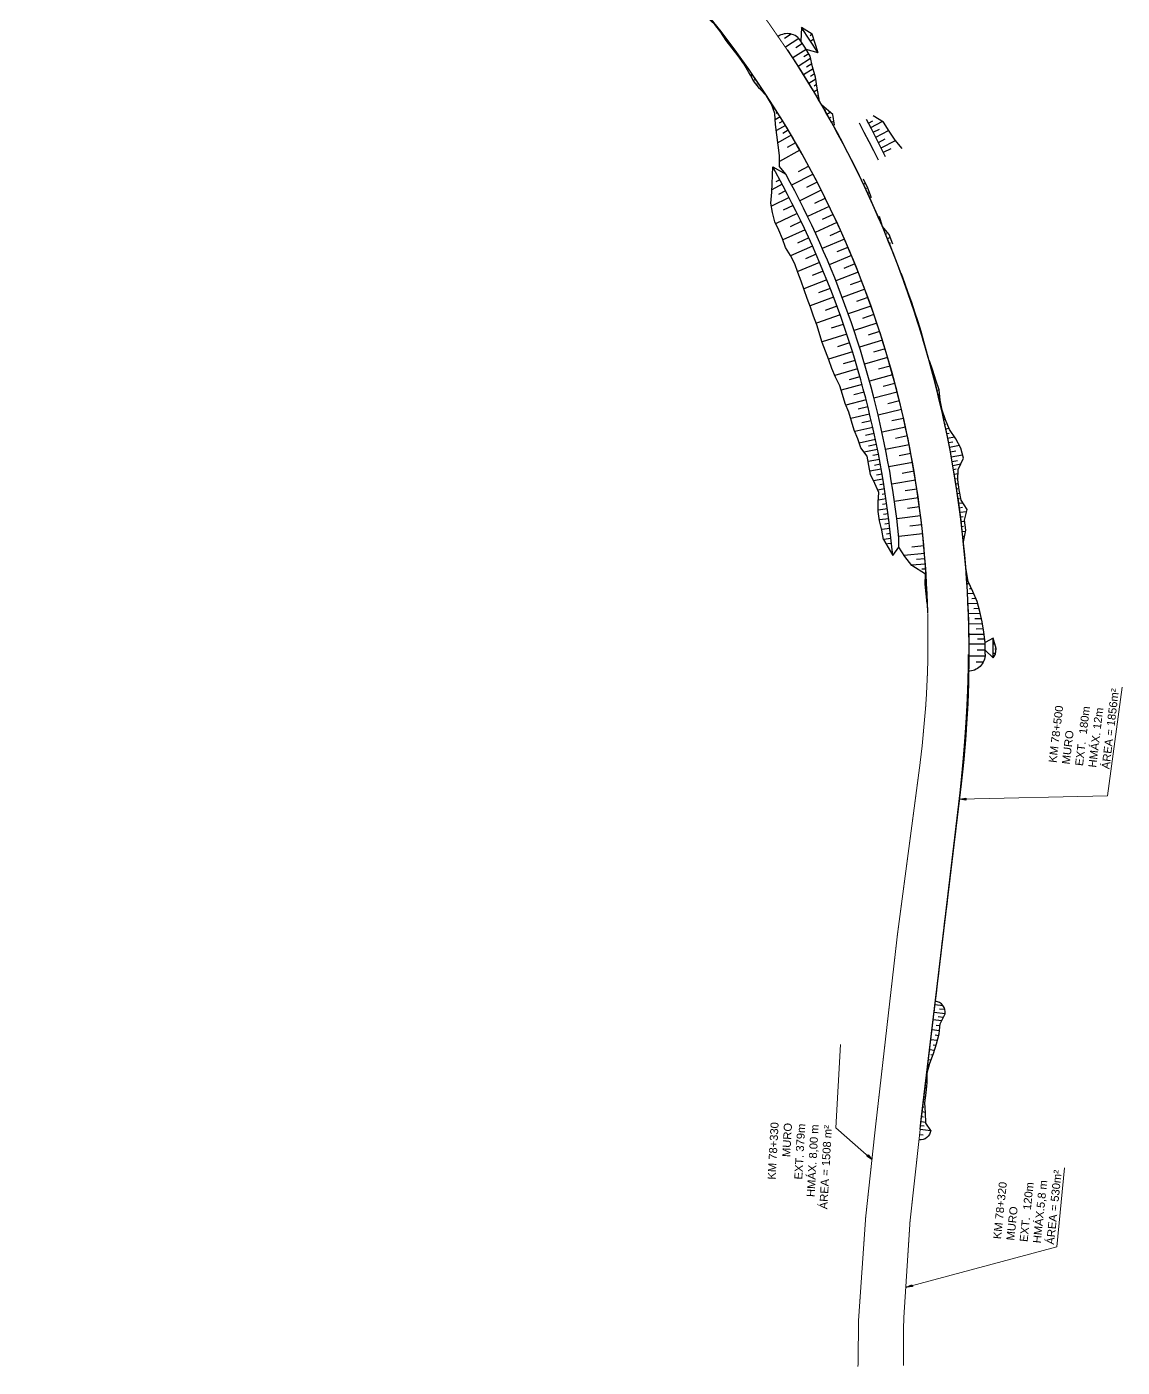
# Model space of a CAD drawing. Header units: metres. Extents: x 288738 to 324331, y 7399322 to 7465117.
# Drawn here: x 300397 to 300945, y 7447832 to 7448502 of the extents above; entities that cross this region are included whole.
import ezdxf

# ---------------------------------------------------------------- set-up
doc = ezdxf.new("R2010")
doc.units = ezdxf.units.M
doc.header["$LTSCALE"] = 10
for name, color, linetype in [('F-HZ-ATERRO-TALUDE', 110, 'Continuous'), ('F-HZ-MUROS', 210, 'Continuous'), ('F-HZ-PIANO-CORTE', 10, 'Continuous'), ('F-HZ-TALUDE', 2, 'Continuous')]:
    doc.layers.add(name, color=color, linetype=linetype)
doc.layers.add('U-HZ-TEXTO-MUROS', color=2, linetype='Continuous', lineweight=0)
doc.styles.add('ARIAL', font='arial.ttf')
doc.styles.add('DIM', font='arial.ttf', dxfattribs={"width": 0.8})
doc.dimstyles.new('U-1_2000', dxfattribs={"dimscale": 2, "dimtxt": 1.5, "dimasz": 0.75, "dimexe": 0.75, "dimexo": 0.75, "dimgap": 0.25, "dimtad": 1, "dimzin": 4, "dimtxsty": 'DIM', "dimblk": 'ARCHTICK', "dimcen": 0.7, "dimdle": 0.75, "dimclrd": 256, "dimclre": 256, "dimclrt": 256, "dimaunit": 1, "dimadec": 3, "dimazin": 2, "dimtfac": 1, "dimtofl": 0, "dimtmove": 0, "dimatfit": 3, "dimldrblk": 'CLOSEDBLANK', "dimfxl": 0, "dimtolj": 1, "dimtzin": 0, "dimlwd": -1, "dimlwe": -1, "dimarcsym": 0})

# ---------------------------------------------------------------- blocks, each defined once
blk = doc.blocks.new('_ArchTick')
at = {"color": 0, "linetype": 'ByBlock', "const_width": 0.15}
blk.add_lwpolyline([(-0.5, -0.5), (0.5, 0.5)], dxfattribs=at)

msp = doc.modelspace()

# ---------------------------------------------------------------- linework, layer by layer
at = {"layer": 'F-HZ-ATERRO-TALUDE', "linetype": 'Continuous', "lineweight": -3}
for p, q in [((300766.848, 7448467.99), (300766.814, 7448467.969)), ((300768.206, 7448465.891), (300768.015, 7448465.772)), ((300769.562, 7448463.791), (300769.393, 7448463.687)), ((300770.899, 7448461.678), (300770.109, 7448461.196)), ((300773.55, 7448457.439), (300771.134, 7448455.997)), ((300772.234, 7448459.564), (300771.576, 7448459.167)), ((300774.863, 7448455.311), (300773.113, 7448454.279)), ((300795.796, 7448460.835), (300796.24, 7448461.091)), ((300796.958, 7448458.792), (300798.579, 7448459.716)), ((300798.108, 7448456.754), (300799.036, 7448457.278)), ((300799.244, 7448454.713), (300800.352, 7448455.331)), ((300817.666, 7448454.335), (300819.864, 7448455.515)), ((300818.841, 7448452.128), (300824.562, 7448455.165)), ((300776.158, 7448453.173), (300771.676, 7448450.556)), ((300779.081, 7448448.275), (300772.471, 7448444.514)), ((300777.628, 7448450.729), (300774.839, 7448449.121)), ((300820.1, 7448449.723), (300823.217, 7448451.358)), ((300821.353, 7448447.315), (300827.78, 7448450.647)), ((300781.278, 7448444.504), (300777.149, 7448442.2)), ((300822.715, 7448444.648), (300826.09, 7448446.375)), ((300824.071, 7448441.978), (300831.2, 7448445.577)), ((300825.184, 7448439.74), (300829.049, 7448441.669)), ((300783.442, 7448440.713), (300773.231, 7448435.127)), ((300789.993, 7448428.742), (300779.318, 7448423.261)), ((300787.869, 7448432.709), (300782.556, 7448429.922)), ((300774.546, 7448423.713), (300769.397, 7448421.037)), ((300773.357, 7448425.913), (300771.43, 7448424.899)), ((300792.081, 7448424.756), (300786.72, 7448422.062)), ((300815.159, 7448423.757), (300816.197, 7448424.252)), ((300816.228, 7448421.503), (300816.735, 7448421.742)), ((300778.001, 7448417.153), (300769.163, 7448412.723)), ((300776.285, 7448420.439), (300772.687, 7448418.602)), ((300794.134, 7448420.751), (300783.365, 7448415.456)), ((300796.15, 7448416.728), (300790.742, 7448414.127)), ((300817.277, 7448419.243), (300818.189, 7448419.668)), ((300818.323, 7448416.981), (300818.722, 7448417.165)), ((300782.031, 7448409.18), (300771.289, 7448404.031)), ((300780.035, 7448413.176), (300775.031, 7448410.723)), ((300798.129, 7448412.687), (300787.27, 7448407.579)), ((300800.068, 7448408.626), (300794.617, 7448406.119)), ((300784.028, 7448405.087), (300778.598, 7448402.544)), ((300801.971, 7448404.548), (300791.026, 7448399.63)), ((300823.383, 7448405.581), (300823.76, 7448405.744)), ((300824.366, 7448403.293), (300824.462, 7448403.334)), ((300825.308, 7448401.056), (300825.909, 7448401.309)), ((300785.986, 7448400.975), (300774.942, 7448395.925)), ((300787.884, 7448396.892), (300782.19, 7448394.349)), ((300805.666, 7448396.342), (300794.637, 7448391.614)), ((300803.837, 7448400.453), (300798.343, 7448398.041)), ((300826.233, 7448398.844), (300826.855, 7448399.103)), ((300827.166, 7448396.578), (300828.617, 7448397.174)), ((300828.106, 7448394.272), (300828.785, 7448394.547)), ((300789.744, 7448392.791), (300778.736, 7448387.993)), ((300791.543, 7448388.719), (300786.173, 7448386.435)), ((300809.212, 7448388.07), (300798.103, 7448383.534)), ((300807.458, 7448392.214), (300801.923, 7448389.898)), ((300793.303, 7448384.63), (300782.339, 7448380.08)), ((300810.929, 7448383.911), (300805.355, 7448381.691)), ((300796.853, 7448376.053), (300785.336, 7448371.521)), ((300795.099, 7448380.35), (300789.505, 7448378.089)), ((300812.608, 7448379.736), (300801.422, 7448375.392)), ((300814.25, 7448375.546), (300808.638, 7448373.423)), ((300798.589, 7448371.678), (300792.749, 7448369.443)), ((300815.854, 7448371.342), (300804.594, 7448367.193)), ((300800.283, 7448367.287), (300788.519, 7448362.91)), ((300801.939, 7448362.861), (300796.003, 7448360.716)), ((300818.948, 7448362.89), (300807.618, 7448358.937)), ((300817.42, 7448367.123), (300811.772, 7448365.097)), ((300803.552, 7448358.419), (300791.661, 7448354.247)), ((300821.881, 7448354.382), (300810.485, 7448350.625)), ((300820.434, 7448358.643), (300814.752, 7448356.715)), ((300806.903, 7448348.731), (300794.543, 7448344.923)), ((300805.128, 7448353.694), (300799.062, 7448351.763)), ((300823.29, 7448350.108), (300817.576, 7448348.279)), ((300808.295, 7448344.488), (300802.229, 7448342.557)), ((300824.66, 7448345.822), (300813.2, 7448342.263)), ((300825.992, 7448341.524), (300820.247, 7448339.794)), ((300809.724, 7448339.993), (300797.704, 7448336.29)), ((300811.035, 7448335.725), (300805.137, 7448333.965)), ((300827.285, 7448337.213), (300815.765, 7448333.853)), ((300848.165, 7448335.19), (300848.252, 7448335.214)), ((300812.306, 7448331.445), (300800.866, 7448328.141)), ((300813.431, 7448327.524), (300808.015, 7448326.008)), ((300829.754, 7448328.559), (300818.177, 7448325.399)), ((300828.539, 7448332.892), (300822.764, 7448331.262)), ((300848.82, 7448332.788), (300848.966, 7448332.827)), ((300849.473, 7448330.386), (300849.966, 7448330.517)), ((300850.107, 7448327.971), (300850.379, 7448328.042)), ((300814.524, 7448323.595), (300804.026, 7448320.746)), ((300830.929, 7448324.215), (300825.128, 7448322.685)), ((300850.74, 7448325.556), (300851.34, 7448325.71)), ((300851.348, 7448323.149), (300851.777, 7448323.257)), ((300851.956, 7448320.744), (300853.071, 7448321.019)), ((300816.545, 7448315.974), (300806.358, 7448313.38)), ((300815.55, 7448319.788), (300810.354, 7448318.422)), ((300832.066, 7448319.861), (300820.437, 7448316.902)), ((300833.163, 7448315.497), (300827.336, 7448314.068)), ((300852.539, 7448318.344), (300852.938, 7448318.44)), ((300853.123, 7448315.941), (300853.576, 7448316.048)), ((300818.3, 7448308.893), (300808.84, 7448306.63)), ((300817.439, 7448312.437), (300812.59, 7448311.24)), ((300834.221, 7448311.123), (300822.542, 7448308.366)), ((300853.691, 7448313.513), (300853.849, 7448313.549)), ((300854.257, 7448311.082), (300854.458, 7448311.127)), ((300854.801, 7448308.659), (300855.022, 7448308.708)), ((300819.867, 7448302.157), (300810.869, 7448300.134)), ((300819.094, 7448305.527), (300814.46, 7448304.452)), ((300836.211, 7448302.346), (300824.486, 7448299.791)), ((300835.236, 7448306.739), (300829.385, 7448305.411)), ((300855.34, 7448306.241), (300856.081, 7448306.402)), ((300855.858, 7448303.835), (300856.429, 7448303.956)), ((300856.37, 7448301.435), (300857.939, 7448301.761)), ((300821.186, 7448296.087), (300813.085, 7448294.371)), ((300820.537, 7448299.124), (300816.3, 7448298.199)), ((300837.146, 7448297.945), (300831.273, 7448296.718)), ((300856.842, 7448299.148), (300858.037, 7448299.391)), ((300857.298, 7448296.909), (300860.65, 7448297.576)), ((300857.751, 7448294.629), (300859.852, 7448295.038)), ((300822.209, 7448291.114), (300815.572, 7448289.778)), ((300821.71, 7448293.603), (300817.788, 7448292.793)), ((300822.697, 7448288.662), (300819.907, 7448288.115)), ((300838.042, 7448293.535), (300826.275, 7448291.183)), ((300838.897, 7448289.117), (300833.004, 7448287.992)), ((300858.201, 7448292.309), (300863.144, 7448293.248)), ((300858.65, 7448289.955), (300861.392, 7448290.463)), ((300859.098, 7448287.528), (300864.755, 7448288.55)), ((300823.164, 7448286.206), (300817.552, 7448285.134)), ((300824.069, 7448281.289), (300818.448, 7448280.273)), ((300823.626, 7448283.749), (300820.809, 7448283.226)), ((300839.713, 7448284.692), (300827.907, 7448282.544)), ((300859.516, 7448285.23), (300862.199, 7448285.703)), ((300859.864, 7448283.237), (300863.811, 7448283.917)), ((300860.214, 7448281.234), (300861.476, 7448281.446)), ((300824.922, 7448276.362), (300820.194, 7448275.556)), ((300824.504, 7448278.827), (300821.803, 7448278.353)), ((300825.33, 7448273.896), (300823.313, 7448273.562)), ((300841.225, 7448275.82), (300829.383, 7448273.876)), ((300840.489, 7448280.259), (300834.577, 7448279.236)), ((300860.604, 7448278.903), (300862.489, 7448279.212)), ((300861.004, 7448276.478), (300861.737, 7448276.595)), ((300861.393, 7448274.026), (300862.69, 7448274.226)), ((300825.724, 7448271.427), (300822.413, 7448270.896)), ((300826.105, 7448268.956), (300824.488, 7448268.705)), ((300841.921, 7448271.374), (300835.992, 7448270.454)), ((300861.776, 7448271.562), (300862.392, 7448271.654)), ((300862.144, 7448269.096), (300863.414, 7448269.281)), ((300827.173, 7448261.533), (300822.559, 7448260.886)), ((300826.474, 7448266.484), (300822.693, 7448265.916)), ((300826.828, 7448264.009), (300824.713, 7448263.702)), ((300842.576, 7448266.922), (300830.703, 7448265.184)), ((300843.192, 7448262.464), (300837.248, 7448261.647)), ((300862.505, 7448266.631), (300863.184, 7448266.726)), ((300862.832, 7448264.3), (300864.862, 7448264.576)), ((300863.139, 7448262.058), (300864.666, 7448262.259)), ((300827.82, 7448256.575), (300823.209, 7448255.976)), ((300827.5, 7448259.054), (300825.161, 7448258.738)), ((300828.12, 7448254.093), (300825.94, 7448253.821)), ((300843.767, 7448258.001), (300831.866, 7448256.469)), ((300863.44, 7448259.796), (300866.812, 7448260.225)), ((300863.734, 7448257.484), (300864.986, 7448257.638)), ((300864.028, 7448255.136), (300865.834, 7448255.35)), ((300828.416, 7448251.611), (300824.352, 7448251.123)), ((300828.689, 7448249.125), (300826.734, 7448248.901)), ((300844.79, 7448249.06), (300832.864, 7448247.734)), ((300844.3, 7448253.533), (300838.342, 7448252.818)), ((300864.32, 7448252.662), (300865.236, 7448252.766)), ((300864.606, 7448250.206), (300866.347, 7448250.396)), ((300864.861, 7448247.852), (300865.341, 7448247.902)), ((300828.984, 7448246.643), (300825.209, 7448246.19)), ((300829.233, 7448244.155), (300827.278, 7448243.93)), ((300845.399, 7448242.927), (300839.353, 7448242.327)), ((300865.117, 7448245.491), (300865.294, 7448245.509)), ((300845.737, 7448239.132), (300835.621, 7448238.203)), ((300846.155, 7448233.91), (300839.193, 7448233.341)), ((300845.949, 7448236.521), (300841.666, 7448236.15)), ((300846.33, 7448231.416), (300844.431, 7448231.27)), ((300846.502, 7448228.922), (300846.035, 7448228.888)), ((300846.798, 7448223.931), (300846.129, 7448223.889)), ((300846.651, 7448226.426), (300846.394, 7448226.409)), ((300846.921, 7448221.434), (300846.633, 7448221.417)), ((300847.043, 7448218.937), (300846.561, 7448218.911)), ((300847.142, 7448216.438), (300846.987, 7448216.431)), ((300846.051, 7447972.519), (300846.424, 7447972.474)), ((300845.458, 7447967.556), (300845.868, 7447967.507)), ((300845.754, 7447970.038), (300846.592, 7447969.938)), ((300844.578, 7447960.197), (300846.248, 7447959.997)), ((300844.869, 7447962.632), (300845.464, 7447962.561)), ((300845.161, 7447965.074), (300845.947, 7447964.98)), ((300843.75, 7447953.271), (300845.595, 7447953.05)), ((300843.99, 7447955.278), (300846.332, 7447954.998)), ((300844.284, 7447957.74), (300845.295, 7447957.619)), ((300843.279, 7447948.789), (300845.123, 7447948.569)), ((300843.524, 7447951.377), (300848.819, 7447950.745))]:
    msp.add_line(p, q, dxfattribs=at)
at = {"layer": 'F-HZ-MUROS', "linetype": 'Continuous', "lineweight": -3, "const_width": 0.5}
for points in [[(300777.12, 7448490.872, 0.0236696), (300746.824, 7448531.972), (300744.755, 7448534.502), (300742.662, 7448537.03), (300740.557, 7448539.544), (300738.439, 7448542.046), (300736.309, 7448544.534), (300734.167, 7448547.011), (300732.015, 7448549.475), (300729.852, 7448551.928), (300727.68, 7448554.37), (300725.498, 7448556.8), (300723.307, 7448559.221), (300721.109, 7448561.631), (300718.902, 7448564.032), (300716.689, 7448566.423), (300714.468, 7448568.806), (300712.242, 7448571.181), (300710.01, 7448573.547), (300707.772, 7448575.906), (300707.493, 7448576.199)], [(300850.506, 7448009.787), (300858.642, 7448077.854), (300859.025, 7448081.057), (300859.407, 7448084.262), (300859.789, 7448087.469), (300860.168, 7448090.678), (300860.546, 7448093.89), (300860.921, 7448097.108), (300861.292, 7448100.325), (300861.658, 7448103.544), (300862.02, 7448106.765), (300862.377, 7448109.989), (300862.727, 7448113.216), (300863.07, 7448116.445), (300863.406, 7448119.677), (300863.734, 7448122.911), (300864.054, 7448126.148), (300864.364, 7448129.388), (300864.664, 7448132.631), (300864.953, 7448135.876), (300865.231, 7448139.125), (300865.497, 7448142.376), (300865.75, 7448145.63), (300865.99, 7448148.887), (300866.216, 7448152.147), (300866.428, 7448155.41), (300866.624, 7448158.676), (300866.805, 7448161.944), (300866.968, 7448165.215), (300867.115, 7448168.489), (300867.244, 7448171.765), (300867.354, 7448175.044), (300867.444, 7448178.311, 0.0048414), (300867.6, 7448188.758, 0.0048414)]]:
    msp.add_lwpolyline(points, format="xyb", dxfattribs=at)
at = {"layer": 'F-HZ-MUROS', "linetype": 'Continuous', "lineweight": -3}
msp.add_lwpolyline([(300812.469, 7447832.687, 0.5, 0.5, 0), (300812.799, 7447856.662, 0.5, 0.5, 0), (300816.321, 7447907.42, 0.5, 0.5, 0), (300821.019, 7447950.777, 0.5, 0.5, 0), (300832.186, 7448048.642, 0.5, 0.5, 0), (300834.648, 7448067.239, 0.5, 0.5, 0), (300839.813, 7448106.261, 0.5, 0.5, 0), (300843.383, 7448133.287, 0.5, 0.5, 0), (300844.559, 7448143.094, 0.5, 0.5, 0), (300846.319, 7448162.708, 0.5, 0.5, 0), (300846.673, 7448168.231, 0.5, 0.5, 0), (300847.222, 7448179.855, 0.5, 0.5, 0), (300847.456, 7448188.944, 0.5, 0.5, 0), (300847.425, 7448194.523, 0.5, 0.5, 0), (300847.378, 7448209.115, 0, 0, 0)], format="xyseb", dxfattribs=at)
at = {"layer": 'F-HZ-MUROS', "linetype": 'Continuous', "lineweight": -3, "const_width": 0.5}
msp.add_lwpolyline([(300835.225, 7447833.22), (300835.312, 7447856.085), (300838.485, 7447905.313), (300843.563, 7447951.373)], dxfattribs=at)
at = {"layer": 'F-HZ-PIANO-CORTE'}
for p, q in [((300743.019, 7448500.8), (300743.15, 7448500.898)), ((300744.492, 7448498.782), (300744.812, 7448499.018)), ((300745.896, 7448496.713), (300746.114, 7448496.872)), ((300747.366, 7448494.693), (300747.842, 7448495.037)), ((300779.06, 7448498.801), (300775.725, 7448496.592)), ((300782.882, 7448496.655), (300776.222, 7448492.222)), ((300789.537, 7448498.691), (300788.493, 7448497.996)), ((300790.352, 7448496.22), (300788.82, 7448495.21)), ((300748.904, 7448492.722), (300749.124, 7448492.879)), ((300750.447, 7448490.755), (300750.832, 7448491.028)), ((300751.993, 7448488.79), (300752.152, 7448488.902)), ((300786.579, 7448491.191), (300779.88, 7448486.945)), ((300784.748, 7448494.124), (300781.414, 7448491.915)), ((300787.835, 7448488.997), (300785.414, 7448487.462)), ((300753.444, 7448486.757), (300753.78, 7448486.99)), ((300754.828, 7448484.675), (300755.034, 7448484.816)), ((300756.14, 7448482.547), (300756.688, 7448482.92)), ((300788.794, 7448486.613), (300782.627, 7448482.665)), ((300789.409, 7448484.003), (300786.686, 7448482.277)), ((300757.409, 7448480.394), (300757.768, 7448480.635)), ((300758.713, 7448478.261), (300759.559, 7448478.824)), ((300758.949, 7448477.822), (300759.395, 7448478.118)), ((300760.132, 7448475.619), (300761.255, 7448476.358)), ((300790.065, 7448481.429), (300785.29, 7448478.433)), ((300791.373, 7448476.303), (300787.914, 7448474.177)), ((300790.779, 7448478.899), (300788.693, 7448477.603)), ((300761.633, 7448473.624), (300762.144, 7448473.956)), ((300763.166, 7448471.649), (300764.052, 7448472.219)), ((300791.778, 7448473.601), (300790.494, 7448472.82)), ((300792.209, 7448470.926), (300790.499, 7448469.897)), ((300792.691, 7448468.292), (300792.233, 7448468.02)), ((300834.7, 7448377.568), (300834.631, 7448377.543)), ((300835.578, 7448375.226), (300835.419, 7448375.169)), ((300836.431, 7448372.875), (300836.347, 7448372.845)), ((300837.266, 7448370.518), (300837.097, 7448370.459)), ((300838.097, 7448368.159), (300838.008, 7448368.129)), ((300838.924, 7448365.799), (300838.732, 7448365.734)), ((300839.742, 7448363.436), (300839.637, 7448363.401)), ((300840.551, 7448361.069), (300840.324, 7448360.994)), ((300841.332, 7448358.693), (300841.218, 7448358.656)), ((300842.084, 7448356.308), (300841.873, 7448356.24)), ((300842.826, 7448353.919), (300842.729, 7448353.889)), ((300843.557, 7448351.527), (300843.378, 7448351.472)), ((300844.256, 7448349.126), (300844.186, 7448349.105)), ((300844.911, 7448346.712), (300844.839, 7448346.69)), ((300845.583, 7448344.303), (300845.569, 7448344.299)), ((300846.284, 7448341.903), (300846.257, 7448341.896)), ((300866.902, 7448228.943), (300866.576, 7448228.92)), ((300868.134, 7448224.005), (300866.917, 7448223.932)), ((300867.338, 7448226.464), (300867.045, 7448226.445)), ((300869.283, 7448221.559), (300868.177, 7448221.498)), ((300870.389, 7448219.102), (300867.214, 7448218.941)), ((300872.344, 7448214.149), (300867.464, 7448213.947)), ((300871.443, 7448216.633), (300869.393, 7448216.538)), ((300873.657, 7448209.144), (300867.669, 7448208.951)), ((300873.041, 7448211.65), (300870.306, 7448211.55)), ((300874.653, 7448203.991), (300867.831, 7448203.836)), ((300874.16, 7448206.569), (300870.957, 7448206.482)), ((300875.12, 7448201.467), (300871.506, 7448201.402)), ((300875.544, 7448198.75), (300867.946, 7448198.719)), ((300876.011, 7448193.871), (300868.011, 7448193.838)), ((300875.814, 7448196.392), (300872.199, 7448196.327)), ((300880.926, 7448193.78), (300880.011, 7448193.776)), ((300875.988, 7448187.871), (300867.988, 7448187.838)), ((300876.027, 7448190.911), (300872.027, 7448190.913)), ((300881.185, 7448189.14), (300880.035, 7448189.136)), ((300881.488, 7448191.276), (300880.858, 7448191.276)), ((300875.106, 7448184.91), (300871.625, 7448184.911)), ((300855.017, 7448013.1), (300850.96, 7448013.585)), ((300854.21, 7448005.491), (300850.052, 7448005.989)), ((300856.063, 7448009.122), (300850.506, 7448009.787)), ((300855.044, 7448007.188), (300852.529, 7448007.489)), ((300855.909, 7448011.246), (300853.265, 7448011.467)), ((300853.182, 7448000.579), (300849.458, 7448001.024)), ((300853.395, 7448003.071), (300851.575, 7448003.289)), ((300852.114, 7447995.671), (300848.865, 7447996.059)), ((300851.412, 7447993.237), (300849.99, 7447993.407)), ((300852.795, 7447998.107), (300850.978, 7447998.324)), ((300848.974, 7447985.975), (300847.678, 7447986.13)), ((300850.673, 7447990.807), (300848.271, 7447991.095)), ((300849.874, 7447988.385), (300848.925, 7447988.499)), ((300847.498, 7447981.116), (300847.084, 7447981.165)), ((300848.162, 7447983.554), (300847.771, 7447983.601))]:
    msp.add_line(p, q, dxfattribs=at)
at = {"layer": 'F-HZ-TALUDE', "linetype": 'Continuous', "lineweight": -3}
for p, q in [((300792.571, 7448489.492), (300784.284, 7448502.123)), ((300785.94, 7448492.308), (300783.945, 7448495.349)), ((300792.571, 7448489.492), (300789.513, 7448498.764))]:
    msp.add_line(p, q, dxfattribs=at)
for points in [[(300847.375, 7448209.282, 0.1903283), (300705.521, 7448544.151), (300396.991, 7448858.002)], [(300777.255, 7448490.961, 0.0000054), (300777.248, 7448490.971, 0.0000054)], [(300843.524, 7447951.377), (300843.732, 7447953.115), (300844.114, 7447956.316), (300864.165, 7448124.06, 0.1776128), (300777.255, 7448490.961, 0.1776128)]]:
    msp.add_lwpolyline(points, format="xyb", dxfattribs=at)
for points in [[(300759.559, 7448478.824), (300758.602, 7448480.203), (300755.786, 7448484.2), (300752.931, 7448488.169), (300750.038, 7448492.109), (300747.106, 7448496.019), (300744.137, 7448499.9), (300741.129, 7448503.75), (300738.085, 7448507.57), (300735.003, 7448511.358), (300731.885, 7448515.116), (300728.731, 7448518.842), (300725.538, 7448522.539), (300722.305, 7448526.208), (300719.032, 7448529.849), (300715.72, 7448533.462), (300712.368, 7448537.046), (300708.977, 7448540.6), (300705.547, 7448544.125), (300426.627, 7448827.855)], [(300763.237, 7448471.557), (300760.236, 7448475.426), (300758.713, 7448478.261), (300757.827, 7448479.683), (300755.344, 7448483.898), (300752.641, 7448487.966), (300749.617, 7448491.809), (300746.611, 7448495.659), (300743.868, 7448499.701), (300740.885, 7448503.565), (300737.23, 7448506.911), (300729.823, 7448507.287), (300726.436, 7448510.75), (300723.242, 7448514.359), (300720.19, 7448518.09), (300716.955, 7448521.679), (300713.803, 7448525.348), (300710.663, 7448529.041), (300707.77, 7448532.967), (300704.973, 7448537), (300702.492, 7448541.343), (300699.523, 7448545.266), (300697.45, 7448550.042)], [(300818.49, 7448416.621), (300816.352, 7448421.241), (300814.172, 7448425.84), (300811.949, 7448430.419), (300809.683, 7448434.978), (300807.375, 7448439.515), (300805.025, 7448444.03), (300802.634, 7448448.524), (300800.2, 7448452.995), (300797.725, 7448457.444), (300795.208, 7448461.869), (300792.65, 7448466.271), (300790.052, 7448470.65), (300787.413, 7448475.004), (300784.733, 7448479.333), (300782.013, 7448483.637), (300779.253, 7448487.916), (300777.418, 7448490.713), (300777.251, 7448490.966)], [(300777.418, 7448490.713), (300777.254, 7448490.961)], [(300793.248, 7448465.243), (300792.04, 7448471.851), (300791.216, 7448477.351), (300789.762, 7448482.502), (300788.51, 7448487.817)], [(300847.367, 7448209.553), (300847.231, 7448214.152), (300847.039, 7448219.051), (300846.797, 7448223.948), (300846.508, 7448228.842), (300846.169, 7448233.734), (300845.783, 7448238.622), (300845.347, 7448243.507), (300844.864, 7448248.388), (300844.332, 7448253.263), (300843.752, 7448258.134), (300843.123, 7448262.998), (300842.446, 7448267.856), (300841.721, 7448272.708), (300840.949, 7448277.552), (300840.128, 7448282.389), (300839.259, 7448287.217), (300838.342, 7448292.036), (300837.378, 7448296.847), (300836.366, 7448301.647), (300835.306, 7448306.437), (300834.199, 7448311.217), (300833.045, 7448315.985), (300831.844, 7448320.741), (300830.595, 7448325.486), (300829.3, 7448330.217), (300827.957, 7448334.936), (300826.568, 7448339.64), (300825.133, 7448344.331), (300823.651, 7448349.007), (300822.123, 7448353.668), (300820.549, 7448358.313), (300818.929, 7448362.943), (300817.264, 7448367.556), (300815.552, 7448372.151), (300813.796, 7448376.73), (300811.994, 7448381.29), (300810.148, 7448385.832), (300808.256, 7448390.356), (300806.32, 7448394.859), (300804.34, 7448399.344), (300802.316, 7448403.808), (300800.248, 7448408.251), (300798.135, 7448412.673), (300795.98, 7448417.074), (300793.781, 7448421.453), (300791.54, 7448425.809), (300789.255, 7448430.142), (300786.928, 7448434.452), (300784.559, 7448438.738), (300782.148, 7448443.001), (300779.695, 7448447.238), (300777.201, 7448451.451), (300774.665, 7448455.638), (300772.088, 7448459.799), (300769.471, 7448463.934), (300766.814, 7448468.042), (300764.116, 7448472.123), (300761.379, 7448476.177), (300759.559, 7448478.824)], [(300773.236, 7448432.608), (300773.225, 7448438.06), (300772.649, 7448443.25), (300771.926, 7448448.399), (300771.316, 7448453.658), (300770.894, 7448459.077), (300769.165, 7448463.745), (300766.75, 7448468.002)], [(300800.677, 7448453.26), (300799.832, 7448458.637), (300794.339, 7448463.364)], [(300826.296, 7448437.501), (300823.963, 7448442.194), (300821.587, 7448446.866), (300819.167, 7448451.515), (300816.704, 7448456.142)], [(300834.632, 7448441.615), (300831.034, 7448445.768), (300828.05, 7448450.209), (300825.258, 7448454.739), (300820.027, 7448457.941)], [(300822.71, 7448435.731), (300820.393, 7448440.39), (300818.034, 7448445.028), (300815.632, 7448449.644), (300813.186, 7448454.237)], [(300791.931, 7448353.519), (300790.317, 7448357.863), (300788.774, 7448362.233), (300787.144, 7448366.571), (300785.532, 7448370.917), (300784.094, 7448375.335), (300782.485, 7448379.688), (300780.863, 7448384.04), (300778.656, 7448388.14), (300776.287, 7448392.16), (300774.723, 7448396.539), (300772.824, 7448400.769), (300770.85, 7448404.964), (300769.705, 7448409.569), (300768.882, 7448414.359), (300769.353, 7448419.847), (300769.824, 7448432.45)], [(300829.889, 7448238.106), (300828.445, 7448251.366), (300827.883, 7448256.086), (300827.275, 7448260.801), (300826.619, 7448265.51), (300825.917, 7448270.213), (300825.169, 7448274.908), (300824.373, 7448279.596), (300823.532, 7448284.275), (300822.643, 7448288.946), (300821.709, 7448293.609), (300820.728, 7448298.261), (300819.701, 7448302.904), (300818.628, 7448307.537), (300817.509, 7448312.158), (300816.345, 7448316.768), (300815.134, 7448321.366), (300813.878, 7448325.952), (300812.577, 7448330.526), (300811.23, 7448335.085), (300809.839, 7448339.632), (300808.402, 7448344.164), (300806.92, 7448348.681), (300805.394, 7448353.183), (300803.823, 7448357.67), (300802.208, 7448362.14), (300800.549, 7448366.594), (300798.845, 7448371.031), (300797.098, 7448375.451), (300795.307, 7448379.853), (300793.473, 7448384.236), (300791.595, 7448388.601), (300789.675, 7448392.947), (300787.711, 7448397.273), (300785.705, 7448401.578), (300783.657, 7448405.864), (300781.566, 7448410.128), (300779.434, 7448414.371), (300777.26, 7448418.592), (300775.044, 7448422.791), (300769.824, 7448432.45)], [(300832.936, 7448247.077), (300832.416, 7448251.84), (300831.85, 7448256.598), (300831.237, 7448261.351), (300830.576, 7448266.097), (300829.868, 7448270.836), (300829.114, 7448275.569), (300828.312, 7448280.294), (300827.463, 7448285.011), (300826.568, 7448289.719), (300825.626, 7448294.418), (300824.637, 7448299.108), (300823.602, 7448303.787), (300822.521, 7448308.457), (300821.393, 7448313.115), (300820.219, 7448317.761), (300818.999, 7448322.396), (300817.734, 7448327.019), (300816.422, 7448331.628), (300815.065, 7448336.224), (300813.662, 7448340.806), (300812.214, 7448345.374), (300810.721, 7448349.928), (300809.183, 7448354.466), (300807.6, 7448358.988), (300805.972, 7448363.494), (300804.299, 7448367.983), (300802.583, 7448372.456), (300800.822, 7448376.911), (300799.017, 7448381.348), (300797.169, 7448385.766), (300795.277, 7448390.166), (300793.341, 7448394.546), (300791.362, 7448398.906), (300789.341, 7448403.246), (300787.277, 7448407.566), (300785.17, 7448411.864), (300783.021, 7448416.141), (300780.83, 7448420.396), (300778.597, 7448424.629), (300776.322, 7448428.839)], [(300819.27, 7448416.979), (300817.365, 7448421.717), (300815.231, 7448426.351)], [(300845.29, 7448345.2), (300843.816, 7448350.072), (300842.296, 7448354.929), (300840.731, 7448359.772), (300839.122, 7448364.601), (300837.467, 7448369.414), (300835.768, 7448374.211), (300834.024, 7448378.993), (300832.236, 7448383.758), (300830.404, 7448388.506), (300828.527, 7448393.238), (300826.607, 7448397.951), (300824.643, 7448402.647), (300822.635, 7448407.324), (300820.584, 7448411.982), (300818.49, 7448416.621)], [(300829.845, 7448393.768), (300828.112, 7448398.574), (300824.784, 7448402.707), (300823.151, 7448407.549)], [(300846.746, 7448340.323), (300845.319, 7448345.209), (300843.986, 7448350.124), (300842.498, 7448354.993), (300840.968, 7448359.85), (300839.32, 7448364.668), (300837.637, 7448369.473), (300835.936, 7448374.272), (300834.148, 7448379.039)], [(300825.188, 7448246.226), (300824.41, 7448250.884), (300823.286, 7448255.493), (300822.548, 7448260.146), (300822.622, 7448264.918), (300822.963, 7448269.746), (300820.84, 7448274.182), (300818.762, 7448278.601), (300817.894, 7448283.221), (300817.066, 7448287.849), (300813.862, 7448291.987), (300812.404, 7448296.459), (300810.575, 7448300.838), (300809.252, 7448305.321), (300807.851, 7448309.779), (300806.047, 7448314.128), (300804.693, 7448318.585), (300803.321, 7448323.033), (300801.219, 7448327.269), (300799.47, 7448331.593), (300797.828, 7448335.941), (300796.282, 7448340.314), (300794.627, 7448344.648)], [(300865.117, 7448245.491), (300864.568, 7448250.553), (300863.972, 7448255.609), (300863.33, 7448260.659), (300862.64, 7448265.703), (300861.904, 7448270.741), (300861.121, 7448275.771), (300860.291, 7448280.794), (300859.415, 7448285.808), (300858.492, 7448290.814), (300857.522, 7448295.811), (300856.506, 7448300.799), (300855.444, 7448305.777), (300854.335, 7448310.745), (300853.181, 7448315.702), (300851.98, 7448320.649), (300850.733, 7448325.584), (300849.441, 7448330.507), (300848.103, 7448335.417), (300846.719, 7448340.315), (300845.29, 7448345.2)], [(300865.171, 7448244.937), (300866.425, 7448250.757), (300865.773, 7448255.824), (300867.027, 7448261.136), (300864.031, 7448265.896), (300863.115, 7448270.92), (300862.464, 7448275.983), (300862.504, 7448281.164), (300865.195, 7448286.833), (300863.914, 7448291.828), (300861.347, 7448296.564), (300858.188, 7448301.147), (300856.242, 7448305.95), (300854.521, 7448310.787), (300853.6, 7448315.802), (300853.105, 7448320.926), (300851.33, 7448325.737), (300849.932, 7448330.637), (300848.17, 7448335.436)], [(300847.079, 7448214.146), (300846.549, 7448219.025), (300846.127, 7448223.906), (300846.147, 7448228.816), (300839.315, 7448233.177), (300835.933, 7448237.728), (300832.954, 7448242.264)], [(300843.524, 7447951.377), (300843.931, 7447954.782), (300844.524, 7447959.747), (300864.131, 7448123.774), (300864.709, 7448128.786), (300865.242, 7448133.809), (300865.729, 7448138.841), (300866.17, 7448143.882), (300866.564, 7448148.931), (300866.912, 7448153.989), (300867.213, 7448159.055), (300867.468, 7448164.128), (300867.676, 7448169.208), (300867.836, 7448174.294), (300867.95, 7448179.385), (300868.016, 7448184.479), (300868.035, 7448188.838), (300868.035, 7448189.573), (300868.006, 7448194.666), (300867.93, 7448199.759), (300867.807, 7448204.851), (300867.636, 7448209.941), (300867.418, 7448215.029), (300867.152, 7448220.114), (300866.84, 7448225.197), (300866.48, 7448230.277), (300866.072, 7448235.352), (300865.618, 7448240.424), (300865.117, 7448245.491)], [(300875.415, 7448199.872), (300874.463, 7448205.014), (300873.462, 7448210.139), (300872.042, 7448215.23), (300869.894, 7448220.259), (300867.553, 7448225.242), (300866.321, 7448232.253)], [(300876.035, 7448188.797), (300876.035, 7448189.542), (300876.006, 7448194.711)], [(300881.156, 7448188.933), (300881.552, 7448191.729), (300879.994, 7448196.832)], [(300880.035, 7448186.999), (300880.035, 7448189.527), (300879.994, 7448196.832)], [(300850.506, 7448009.787), (300851.052, 7448014.358), (300851.646, 7448019.323), (300852.239, 7448024.287), (300852.832, 7448029.252), (300853.426, 7448034.217), (300854.019, 7448039.181), (300854.613, 7448044.146), (300855.206, 7448049.111), (300855.8, 7448054.075), (300856.393, 7448059.04), (300856.987, 7448064.005), (300857.58, 7448068.969), (300858.173, 7448073.934), (300858.767, 7448078.899), (300859.361, 7448083.867), (300859.955, 7448088.839), (300860.55, 7448093.816), (300861.145, 7448098.797), (300861.741, 7448103.783), (300862.338, 7448108.773), (300862.935, 7448113.768), (300863.533, 7448118.768), (300864.131, 7448123.774), (300864.709, 7448128.786), (300865.242, 7448133.809), (300865.729, 7448138.841), (300866.17, 7448143.882), (300866.564, 7448148.931), (300866.912, 7448153.989), (300867.213, 7448159.055), (300867.468, 7448164.128), (300867.676, 7448169.208), (300867.836, 7448174.294), (300867.95, 7448179.385), (300868.016, 7448184.479), (300868.035, 7448188.838)], [(300847.08, 7447979.584), (300848.409, 7447984.461), (300850.209, 7447989.281), (300851.686, 7447994.14), (300853.049, 7447999.013), (300853.475, 7448003.997), (300855.814, 7448008.753), (300856.063, 7448009.122)], [(300848.819, 7447950.745), (300846.338, 7447954.495), (300846.283, 7447959.537), (300845.898, 7447964.618), (300846.562, 7447969.574), (300846.971, 7447974.561)]]:
    msp.add_lwpolyline(points, dxfattribs=at)
at = {"layer": 'F-HZ-TALUDE'}
for points in [[(300784.284, 7448502.123), (300783.945, 7448495.349)], [(300789.513, 7448498.764), (300784.284, 7448502.123)], [(300788.51, 7448487.817), (300785.94, 7448492.308)], [(300792.571, 7448489.492), (300786.579, 7448491.191)], [(300763.237, 7448471.557), (300766.75, 7448468.002)], [(300769.824, 7448432.45), (300776.322, 7448428.839)], [(300776.322, 7448428.839), (300773.236, 7448432.608)], [(300794.627, 7448344.648), (300791.931, 7448353.519)], [(300832.954, 7448242.264), (300832.936, 7448247.077)], [(300825.188, 7448246.226), (300829.889, 7448238.106)], [(300829.895, 7448238.097), (300832.954, 7448242.264)], [(300876.006, 7448194.711), (300875.415, 7448199.872)], [(300879.994, 7448196.832), (300876.006, 7448194.711)], [(300880.035, 7448186.999), (300876.027, 7448190.911)], [(300880.035, 7448186.999), (300881.156, 7448188.933)], [(300846.971, 7447974.561), (300847.08, 7447979.584)]]:
    msp.add_lwpolyline(points, dxfattribs=at)
for points in [[(300783.945, 7448495.349, 0.4203461), (300772.537, 7448497.609, 3.921445)], [(300876.035, 7448188.797, -0.4194332), (300867.49, 7448180.324, 0.3521949)], [(300856.063, 7448009.122, 0.4142138), (300851.17, 7448015.344, 5.3336906)], [(300848.819, 7447950.745, -0.4094736), (300842.978, 7447946.073, 1.2570272)]]:
    msp.add_lwpolyline(points, format="xyb", dxfattribs=at)

# ---------------------------------------------------------------- texts
at = {"layer": 'U-HZ-TEXTO-MUROS', "linetype": 'Continuous', "lineweight": -3, "char_height": 4, "style": 'ARIAL'}
for s, insert, attachment_point, rotation in [('KM 78+500\\PMURO \\PEXT.^I180m\\PHMÁX. 12m\\PÁREA = 1856m²', (300938.213, 7448131.198), 7, 83.146722), ('KM 78+330\\PMURO \\PEXT.^I379m\\PHMÁX. 8,00 m\\PÁREA = 1508 m²', (300799.532, 7447953.299), 9, 86.792974), ('KM 78+320\\PMURO \\PEXT.^I120m\\PHMÁX.5,8 m\\PÁREA = 530m²', (300910.538, 7447893.533), 7, 84.072905)]:
    msp.add_mtext(s, dxfattribs=dict(at, insert=insert, attachment_point=attachment_point, rotation=rotation))

# ---------------------------------------------------------------- leaders
at = {"layer": 'U-HZ-TEXTO-MUROS', "linetype": 'Continuous', "lineweight": -3}
for points in [[(300863.354, 7448116.321), (300937.217, 7448118.031), (300944.54, 7448172.352)], [(300819.446, 7447936.266), (300801.316, 7447952.048), (300803.649, 7447993.671)], [(300836.663, 7447872.39), (300911.84, 7447892.524), (300915.731, 7447932.087)]]:
    msp.add_leader(points, dimstyle='U-1_2000', override={"dimscale": 1, "dimasz": 3}, dxfattribs=at)

doc.saveas('drawing.dxf')
